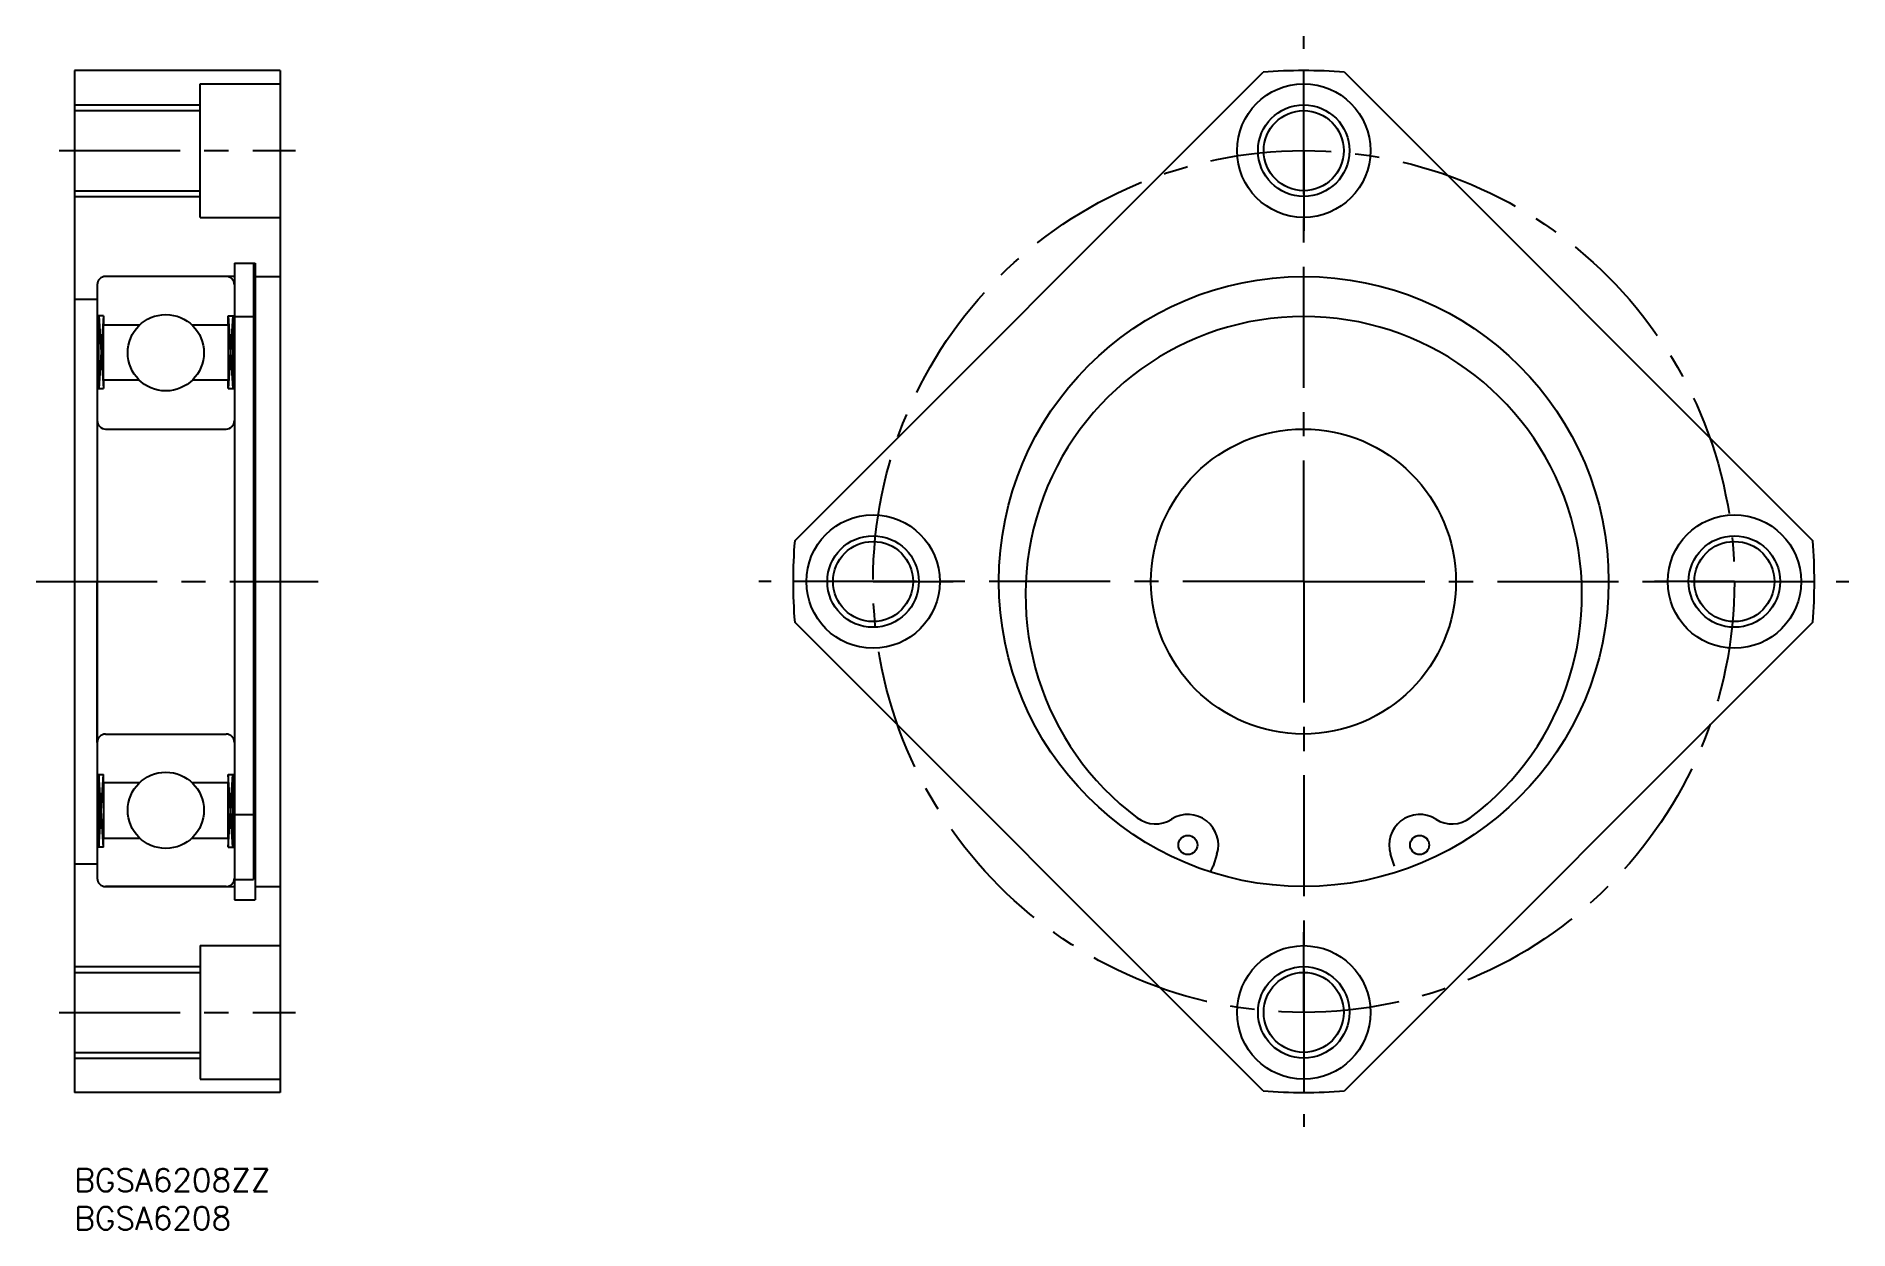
# Model space of a CAD drawing. Extents: x -5 to 233, y -8 to 148.
import ezdxf

# ---------------------------------------------------------------- set-up
doc = ezdxf.new("R2010")
doc.units = 0
doc.header["$LTSCALE"] = 0.5
doc.linetypes.add('CENTER', pattern=[50.8, 31.75, -6.35, 6.35, -6.35])
for name, color, linetype in [('MSM_CENTER', 1, 'CENTER'), ('MSM_CONTINUOUS', 7, 'CONTINUOUS'), ('MSM_NARROW', 5, 'CONTINUOUS'), ('MSM_PART_NUMBER', 7, 'CONTINUOUS')]:
    doc.layers.add(name, color=color, linetype=linetype)
doc.styles.get("Standard").update_dxf_attribs({"font": 'txt.shx', "height": 3, "bigfont": 'bigfont.shx'})

# ---------------------------------------------------------------- blocks, each defined once
blk = doc.blocks.new('*U4')
at = {"layer": 'MSM_PART_NUMBER'}
blk.add_text('BGSA6208ZZ', height=3, dxfattribs=at).set_placement((0, -3))
blk = doc.blocks.new('*U5')
at = {"layer": 'MSM_PART_NUMBER'}
blk.add_text('BGSA6208', height=3, dxfattribs=at).set_placement((0, -8))

msp = doc.modelspace()

# ---------------------------------------------------------------- linework, layer by layer
at = {"layer": 'MSM_CENTER'}
for p, q in [((161.29, 77), (161.29, 148.5)), ((161.29, 133.5), (161.29, 144)), ((-2, 133.5), (29, 133.5)), ((161.29, 133.5), (161.29, 123)), ((-5, 77), (32, 77)), ((161.29, 77), (89.79, 77)), ((104.79, 77), (94.29, 77)), ((104.79, 77), (115.29, 77)), ((161.29, 77), (161.29, 5.5)), ((161.29, 77), (232.79, 77)), ((217.79, 77), (207.29, 77)), ((217.79, 77), (228.29, 77)), ((161.29, 20.5), (161.29, 31)), ((-2, 20.5), (29, 20.5)), ((161.29, 20.5), (161.29, 10))]:
    msp.add_line(p, q, dxfattribs=at)
msp.add_circle((161.29, 77), 56.5, dxfattribs=at)
at = {"layer": 'MSM_CONTINUOUS'}
for p, q in [((0, 144), (0, 10)), ((27, 144), (0, 144)), ((27, 144), (27, 10)), ((94.51, 82.34), (155.96, 143.79)), ((166.63, 143.79), (228.08, 82.34)), ((16.5, 142.25), (27, 142.25)), ((16.5, 124.75), (16.5, 142.25)), ((0, 138.75), (16.5, 138.75)), ((0, 128.25), (16.5, 128.25)), ((16.5, 124.75), (27, 124.75)), ((21, 117), (4.1, 117)), ((19.9, 117), (4.1, 117)), ((21, 118.75), (21, 35.25)), ((21, 118.75), (23.7, 118.75)), ((23.5, 118.75, 0.75), (23.5, 37.93, 0.75)), ((23.7, 118.75), (23.7, 35.25)), ((23.7, 117), (27, 117)), ((3, 115.9), (3, 38.1)), ((3, 114), (0, 114)), ((3.83, 111.83), (3, 111.83)), ((3.21, 102.3), (3.21, 111.83)), ((3.21, 111.83), (3.83, 102.3)), ((3.83, 111.83), (3.21, 102.3)), ((3.83, 111.83), (3.83, 110.65)), ((20.17, 110.65), (20.17, 111.83)), ((20.17, 111.83), (21, 111.83)), ((20.17, 111.83), (20.79, 102.3)), ((20.79, 111.83), (20.17, 102.3)), ((20.79, 111.83), (20.79, 102.3)), ((3.83, 110.65), (8.58, 110.65)), ((3.83, 103.4), (3.83, 110.65)), ((15.42, 110.65), (20.17, 110.65)), ((20.17, 110.65), (20.17, 103.4)), ((21, 111.75), (23.5, 111.75)), ((3, 102.3), (3.83, 102.3)), ((8.53, 103.4), (3.83, 103.4)), ((3.83, 103.4), (3.83, 102.3)), ((20.17, 103.4), (15.47, 103.4)), ((20.17, 102.3), (20.17, 103.4)), ((20.17, 102.3), (21, 102.3)), ((4.1, 97), (19.9, 97)), ((3, 55.9), (3, 77)), ((155.96, 10.21), (94.51, 71.66)), ((228.08, 71.66), (166.63, 10.21)), ((4.1, 57), (19.9, 57)), ((3, 51.7), (3.83, 51.7)), ((3.21, 51.7), (3.21, 42.18)), ((3.21, 42.18), (3.83, 51.7)), ((3.83, 42.18), (3.21, 51.7)), ((3.83, 50.6), (3.83, 51.7)), ((8.53, 50.6), (3.83, 50.6)), ((3.83, 50.6), (3.83, 43.35)), ((20.17, 50.6), (15.47, 50.6)), ((20.17, 51.7), (20.17, 50.6)), ((20.17, 51.7), (21, 51.7)), ((20.17, 42.18), (20.79, 51.7)), ((20.79, 42.18), (20.17, 51.7)), ((20.17, 43.35), (20.17, 50.6)), ((20.79, 42.18), (20.79, 51.7)), ((21, 46.45), (23.5, 46.45)), ((3.83, 43.35), (8.58, 43.35)), ((3.83, 42.18), (3.83, 43.35)), ((15.42, 43.35), (20.17, 43.35)), ((20.17, 43.35), (20.17, 42.18)), ((3.83, 42.18), (3, 42.18)), ((20.17, 42.18), (21, 42.18)), ((149.9, 41.23), (149.41, 39.68)), ((173.18, 39.68), (172.68, 41.23)), ((0, 40), (3, 40)), ((4.1, 37), (21, 37)), ((19.9, 37), (4.1, 37)), ((21, 37.93), (23.5, 37.93)), ((23.7, 37), (27, 37)), ((21, 35.25), (23.7, 35.25)), ((16.5, 29.25), (16.5, 11.75)), ((16.5, 29.25), (27, 29.25)), ((0, 25.75), (16.5, 25.75)), ((0, 15.25), (16.5, 15.25)), ((27, 10), (0, 10)), ((16.5, 11.75), (27, 11.75))]:
    msp.add_line(p, q, dxfattribs=at)
for centre, radius in [((161.29, 133.5), 8.75), ((161.29, 133.5), 5.25), ((161.29, 77), 40), ((12, 107), 5), ((161.25, 77), 20), ((104.79, 77), 8.75), ((217.79, 77), 8.75), ((104.79, 77), 5.25), ((217.79, 77), 5.25), ((12, 47), 5), ((146.09, 42.45), 1.25), ((176.49, 42.45), 1.25), ((161.29, 20.5), 8.75), ((161.29, 20.5), 5.25)]:
    msp.add_circle(centre, radius, dxfattribs=at)
for centre, radius, start, end in [((161.29, 77), 67, 85.4304, 94.5696), ((4.1, 115.9), 1.1, 90, 180), ((19.9, 115.9), 1.1, 0, 90), ((161.29, 75.25), 36.5, 306.7766, 233.2234), ((4.1, 98.1), 1.1, 180, 270), ((19.9, 98.1), 1.1, 270, 0), ((161.29, 77), 67, 175.4304, 184.5696), ((161.29, 77), 67, 355.4304, 4.5696), ((4.1, 55.9), 1.1, 90, 180), ((19.9, 55.9), 1.1, 0, 90), ((141.84, 49.22), 4, 233.2234, 302.1546), ((146.09, 42.45), 4, 342.3386, 122.1546), ((176.49, 42.45), 4, 57.8454, 197.6614), ((180.75, 49.22), 4, 237.8454, 306.7766), ((4.1, 38.1), 1.1, 180, 270), ((19.9, 38.1), 1.1, 270, 0), ((147.03, 40.43), 2.5, 322.9618, 342.3386), ((161.29, 77), 67, 265.4304, 274.5696)]:
    msp.add_arc(centre, radius, start, end, dxfattribs=at)
at = {"layer": 'MSM_NARROW'}
for p, q in [((0, 139.5), (16.5, 139.5)), ((0, 127.5), (16.5, 127.5)), ((0, 26.5), (16.5, 26.5)), ((0, 14.5), (16.5, 14.5))]:
    msp.add_line(p, q, dxfattribs=at)
for centre in [(161.29, 133.5), (104.79, 77), (217.79, 77), (161.29, 20.5)]:
    msp.add_circle(centre, 6, dxfattribs=at)

# ---------------------------------------------------------------- block references
at = {"layer": 'MSM_CONTINUOUS'}
for name in ['*U4', '*U5']:
    msp.add_blockref(name, (0, 0), dxfattribs=at)

doc.saveas('drawing.dxf')
